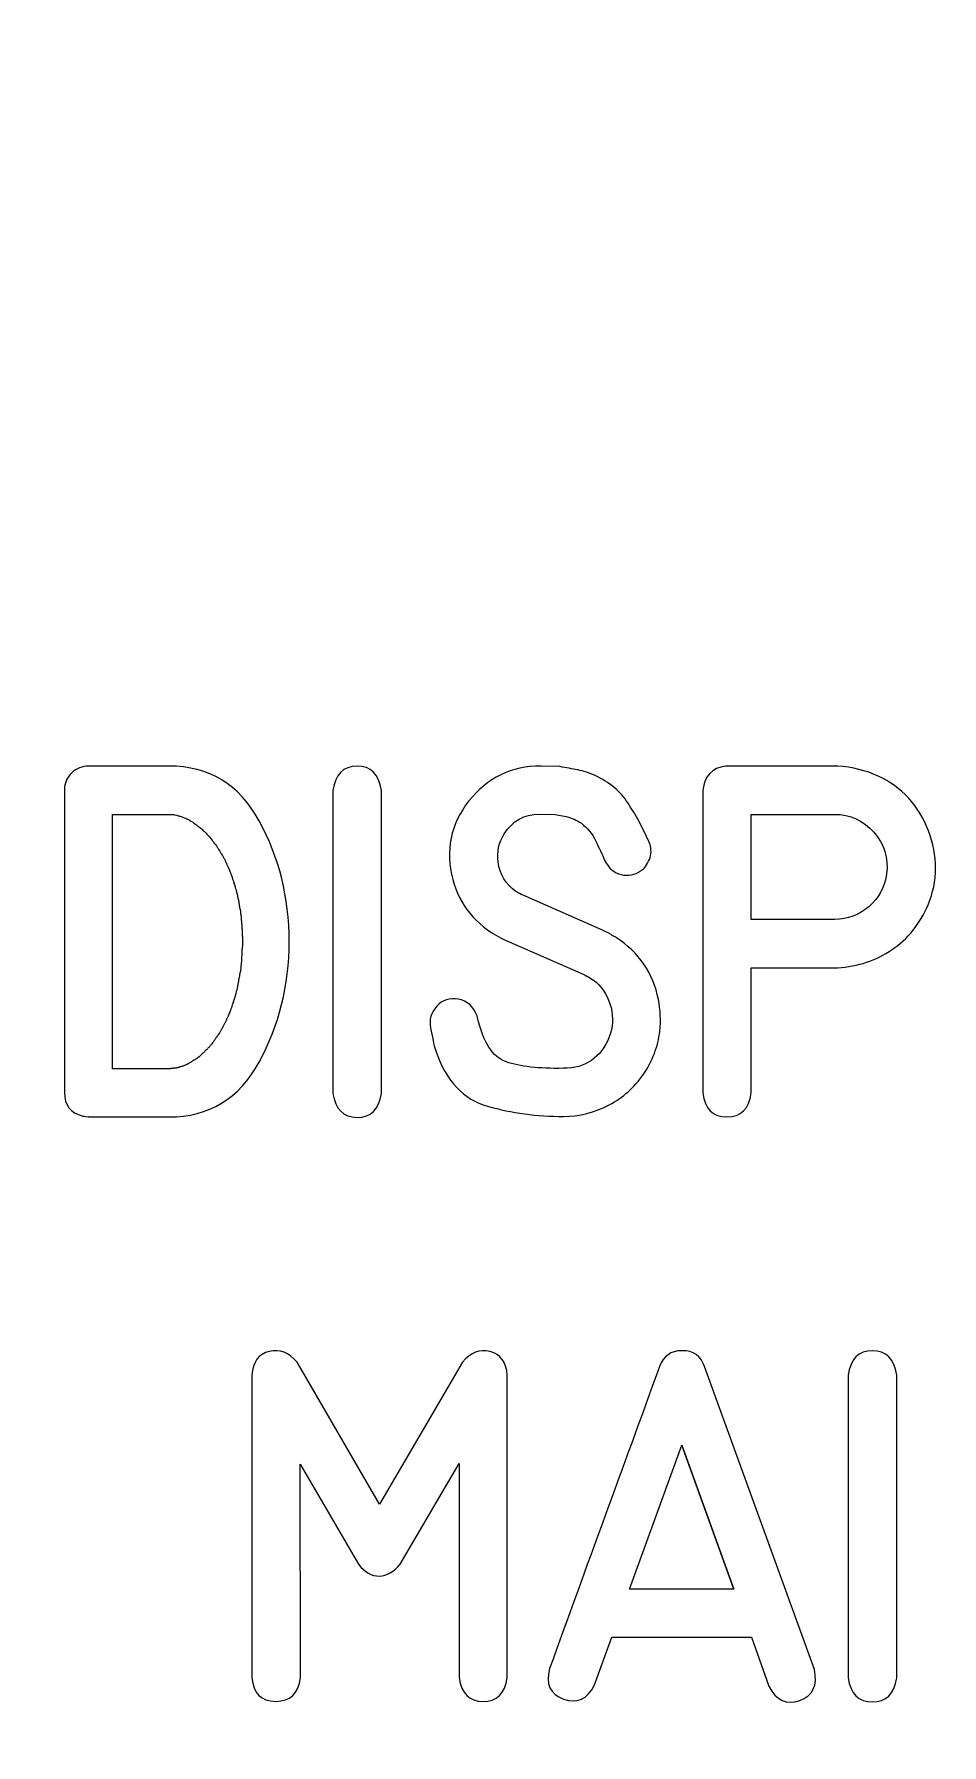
# Model space of a CAD drawing. Header units: millimetres. Extents: x -166 to 342, y -77 to 132.
# Drawn here: x 100.73 to 109.86, y -13.05 to 4.15 of the extents above; entities that cross this region are included whole.
import ezdxf

# ---------------------------------------------------------------- set-up
doc = ezdxf.new("R2010")
doc.units = ezdxf.units.MM
doc.header["$MEASUREMENT"] = 0
doc.layers.add('Engrave', color=7, linetype='Continuous')
doc.layers.add('Front', color=7, linetype='Continuous')

msp = doc.modelspace()

# ---------------------------------------------------------------- linework, layer by layer
at = {"layer": 'Engrave', "color": 240, "lineweight": 9}
for points, knots in [([(101.2764, -3.2058), (101.2764, -3.2058), (102.0877, -3.2058), (102.0877, -3.2058), (102.0877, -3.2058), (102.4911, -3.2058), (102.7927, -3.3892), (102.9938, -3.7567), (102.9938, -3.7567), (103.1948, -4.1242), (103.2954, -4.5287), (103.2954, -4.9697), (103.2954, -4.9697), (103.2954, -5.4106), (103.1943, -5.8145), (102.9932, -6.182), (102.9932, -6.182), (102.7915, -6.5495), (102.4899, -6.7335), (102.0877, -6.7335), (102.0877, -6.7335), (102.0877, -6.7335), (101.2764, -6.7335), (101.2764, -6.7335), (101.2764, -6.7335), (101.2764, -6.7335), (101.2799, -6.7335), (101.2799, -6.7335), (101.2799, -6.7335), (101.2799, -6.7335), (101.2764, -6.7335), (101.2764, -6.7335), (101.2764, -6.7335), (101.2387, -6.7276), (101.2182, -6.7241), (101.2146, -6.7229), (101.2146, -6.7229), (101.0953, -6.6947), (101.0359, -6.6165), (101.0371, -6.4889), (101.0371, -6.4889), (101.0371, -6.4889), (101.0353, -6.4889), (101.0353, -6.4889), (101.0353, -6.4889), (101.0353, -6.4889), (101.0371, -3.4469), (101.0371, -3.4469), (101.0371, -3.4469), (101.0359, -3.4433), (101.0353, -3.4386), (101.0353, -3.4333), (101.0353, -3.4333), (101.0388, -3.3698), (101.0635, -3.3163), (101.11, -3.2722), (101.11, -3.2722), (101.157, -3.2281), (101.2129, -3.2058), (101.2781, -3.2058), (101.2781, -3.2058), (101.2781, -3.2058), (101.2764, -3.2058), (101.2764, -3.2058)], [0, 0, 0, 0, 0.0588235, 0.0588235, 0.0588235, 0.0588235, 0.1176471, 0.1176471, 0.1176471, 0.1176471, 0.1764706, 0.1764706, 0.1764706, 0.1764706, 0.2352941, 0.2352941, 0.2352941, 0.2352941, 0.2941176, 0.2941176, 0.2941176, 0.2941176, 0.3529412, 0.3529412, 0.3529412, 0.3529412, 0.4117647, 0.4117647, 0.4117647, 0.4117647, 0.4705882, 0.4705882, 0.4705882, 0.4705882, 0.5294118, 0.5294118, 0.5294118, 0.5294118, 0.5882353, 0.5882353, 0.5882353, 0.5882353, 0.6470588, 0.6470588, 0.6470588, 0.6470588, 0.7058824, 0.7058824, 0.7058824, 0.7058824, 0.7647059, 0.7647059, 0.7647059, 0.7647059, 0.8235294, 0.8235294, 0.8235294, 0.8235294, 0.8823529, 0.8823529, 0.8823529, 0.8823529, 1, 1, 1, 1]), ([(104.2238, -6.496), (104.1985, -6.6577), (104.1168, -6.7382), (103.9786, -6.7376), (103.9786, -6.7376), (103.8398, -6.737), (103.7587, -6.6565), (103.7346, -6.496), (103.7346, -6.496), (103.7346, -6.496), (103.7346, -3.4504), (103.7346, -3.4504), (103.7346, -3.4504), (103.7587, -3.2887), (103.8398, -3.207), (103.9786, -3.2064), (103.9786, -3.2064), (104.1168, -3.2058), (104.1985, -3.2875), (104.2238, -3.4504), (104.2238, -3.4504), (104.2238, -3.4504), (104.2238, -6.496), (104.2238, -6.496)], [0, 0, 0, 0, 0.1428571, 0.1428571, 0.1428571, 0.1428571, 0.2857143, 0.2857143, 0.2857143, 0.2857143, 0.4285714, 0.4285714, 0.4285714, 0.4285714, 0.5714286, 0.5714286, 0.5714286, 0.5714286, 0.7142857, 0.7142857, 0.7142857, 0.7142857, 1, 1, 1, 1]), ([(106.4456, -4.8562), (106.4456, -4.8562), (106.4732, -4.8679), (106.4732, -4.8679), (106.4732, -4.8679), (106.4732, -4.8679), (106.5044, -4.8832), (106.5044, -4.8832), (106.5044, -4.8832), (106.5044, -4.8832), (106.532, -4.8991), (106.532, -4.8991), (106.532, -4.8991), (106.5397, -4.905), (106.5491, -4.9103), (106.5585, -4.9156), (106.5585, -4.9156), (106.5685, -4.9203), (106.5779, -4.9261), (106.5873, -4.9314), (106.5873, -4.9314), (106.8142, -5.0808), (106.9553, -5.2877), (107.0088, -5.5517), (107.0088, -5.5517), (107.0294, -5.6552), (107.0341, -5.7616), (107.023, -5.8704), (107.023, -5.8704), (107.0041, -6.0268), (106.9495, -6.1708), (106.8583, -6.3037), (106.8583, -6.3037), (106.7672, -6.4366), (106.6525, -6.5389), (106.515, -6.6112), (106.515, -6.6112), (106.3668, -6.6894), (106.2133, -6.7282), (106.0546, -6.7282), (106.0546, -6.7282), (105.7883, -6.7282), (105.5343, -6.6941), (105.2914, -6.6259), (105.2914, -6.6259), (105.0492, -6.5577), (104.8764, -6.3749), (104.7735, -6.0773), (104.7735, -6.0773), (104.7593, -6.0391), (104.7494, -6.0003), (104.7423, -5.9603), (104.7423, -5.9603), (104.7352, -5.9198), (104.727, -5.8798), (104.7182, -5.8392), (104.7182, -5.8392), (104.7011, -5.7569), (104.7211, -5.684), (104.7793, -5.6205), (104.7793, -5.6205), (104.837, -5.5576), (104.9093, -5.5335), (104.9951, -5.5482), (104.9951, -5.5482), (105.0862, -5.567), (105.1492, -5.6229), (105.185, -5.7169), (105.185, -5.7169), (105.185, -5.7169), (105.1903, -5.7328), (105.1903, -5.7328), (105.1903, -5.7328), (105.245, -5.9821), (105.3414, -6.1309), (105.4784, -6.1791), (105.4784, -6.1791), (105.616, -6.2273), (105.8065, -6.249), (106.0511, -6.2443), (106.0511, -6.2443), (106.2763, -6.2443), (106.4309, -6.1385), (106.515, -5.9274), (106.515, -5.9274), (106.5514, -5.8333), (106.5573, -5.7352), (106.532, -5.6334), (106.532, -5.6334), (106.5067, -5.5323), (106.4568, -5.4471), (106.3821, -5.3795), (106.3821, -5.3795), (106.3486, -5.3506), (106.3051, -5.3242), (106.251, -5.2989), (106.251, -5.2989), (106.251, -5.2989), (105.4537, -4.9491), (105.4537, -4.9491), (105.4537, -4.9491), (105.4537, -4.9491), (105.4278, -4.935), (105.4278, -4.935), (105.4278, -4.935), (105.1668, -4.7974), (105.0051, -4.6016), (104.9422, -4.3476), (104.9422, -4.3476), (104.8652, -4.0536), (104.9187, -3.7902), (105.1033, -3.5562), (105.1033, -3.5562), (105.2873, -3.3228), (105.5296, -3.2058), (105.8288, -3.2058), (105.8288, -3.2058), (105.8288, -3.2058), (106.0187, -3.2111), (106.0187, -3.2111), (106.0187, -3.2111), (106.0805, -3.2223), (106.1404, -3.2334), (106.1975, -3.2446), (106.1975, -3.2446), (106.2551, -3.2552), (106.3133, -3.274), (106.3715, -3.3005), (106.3715, -3.3005), (106.5161, -3.3681), (106.6273, -3.4616), (106.7043, -3.5797), (106.7043, -3.5797), (106.7813, -3.6979), (106.8507, -3.8261), (106.9124, -3.9637), (106.9124, -3.9637), (106.9183, -3.9766), (106.9236, -3.9913), (106.9283, -4.0084), (106.9283, -4.0084), (106.9406, -4.0648), (106.9348, -4.1159), (106.9107, -4.1618), (106.9107, -4.1618), (106.8971, -4.1906), (106.8824, -4.2124), (106.8677, -4.2271), (106.8677, -4.2271), (106.853, -4.2424), (106.8407, -4.2524), (106.8319, -4.2582), (106.8319, -4.2582), (106.7719, -4.3006), (106.7066, -4.3135), (106.6355, -4.2959), (106.6355, -4.2959), (106.5638, -4.28), (106.5097, -4.2341), (106.4715, -4.1583), (106.4715, -4.1583), (106.4415, -4.0918), (106.4097, -4.0236), (106.3762, -3.9543), (106.3762, -3.9543), (106.3421, -3.8849), (106.2945, -3.8273), (106.2339, -3.7808), (106.2339, -3.7808), (106.2086, -3.7626), (106.184, -3.7491), (106.1604, -3.7408), (106.1604, -3.7408), (106.1369, -3.732), (106.111, -3.7226), (106.0822, -3.712), (106.0822, -3.712), (106.0822, -3.712), (105.9705, -3.6932), (105.9705, -3.6932), (105.9705, -3.6932), (105.9705, -3.6932), (105.8118, -3.6879), (105.8118, -3.6879), (105.8118, -3.6879), (105.6577, -3.6903), (105.5401, -3.7567), (105.459, -3.8878), (105.459, -3.8878), (105.4037, -3.9719), (105.3832, -4.0654), (105.3967, -4.1689), (105.3967, -4.1689), (105.4126, -4.2959), (105.4725, -4.3946), (105.576, -4.4652), (105.576, -4.4652), (105.5807, -4.4681), (105.5854, -4.4722), (105.5913, -4.4764), (105.5913, -4.4764), (105.5972, -4.4799), (105.6036, -4.484), (105.6101, -4.4875), (105.6101, -4.4875), (105.6101, -4.4875), (105.6295, -4.4958), (105.6295, -4.4958), (105.6295, -4.4958), (105.6295, -4.4958), (105.6501, -4.5046), (105.6501, -4.5046), (105.6501, -4.5046), (105.6501, -4.5046), (106.4456, -4.8562), (106.4456, -4.8562)], [0, 0, 0, 0, 0.0181818, 0.0181818, 0.0181818, 0.0181818, 0.0363636, 0.0363636, 0.0363636, 0.0363636, 0.0545455, 0.0545455, 0.0545455, 0.0545455, 0.0727273, 0.0727273, 0.0727273, 0.0727273, 0.0909091, 0.0909091, 0.0909091, 0.0909091, 0.1090909, 0.1090909, 0.1090909, 0.1090909, 0.1272727, 0.1272727, 0.1272727, 0.1272727, 0.1454545, 0.1454545, 0.1454545, 0.1454545, 0.1636364, 0.1636364, 0.1636364, 0.1636364, 0.1818182, 0.1818182, 0.1818182, 0.1818182, 0.2, 0.2, 0.2, 0.2, 0.2181818, 0.2181818, 0.2181818, 0.2181818, 0.2363636, 0.2363636, 0.2363636, 0.2363636, 0.2545455, 0.2545455, 0.2545455, 0.2545455, 0.2727273, 0.2727273, 0.2727273, 0.2727273, 0.2909091, 0.2909091, 0.2909091, 0.2909091, 0.3090909, 0.3090909, 0.3090909, 0.3090909, 0.3272727, 0.3272727, 0.3272727, 0.3272727, 0.3454545, 0.3454545, 0.3454545, 0.3454545, 0.3636364, 0.3636364, 0.3636364, 0.3636364, 0.3818182, 0.3818182, 0.3818182, 0.3818182, 0.4, 0.4, 0.4, 0.4, 0.4181818, 0.4181818, 0.4181818, 0.4181818, 0.4363636, 0.4363636, 0.4363636, 0.4363636, 0.4545455, 0.4545455, 0.4545455, 0.4545455, 0.4727273, 0.4727273, 0.4727273, 0.4727273, 0.4909091, 0.4909091, 0.4909091, 0.4909091, 0.5090909, 0.5090909, 0.5090909, 0.5090909, 0.5272727, 0.5272727, 0.5272727, 0.5272727, 0.5454545, 0.5454545, 0.5454545, 0.5454545, 0.5636364, 0.5636364, 0.5636364, 0.5636364, 0.5818182, 0.5818182, 0.5818182, 0.5818182, 0.6, 0.6, 0.6, 0.6, 0.6181818, 0.6181818, 0.6181818, 0.6181818, 0.6363636, 0.6363636, 0.6363636, 0.6363636, 0.6545455, 0.6545455, 0.6545455, 0.6545455, 0.6727273, 0.6727273, 0.6727273, 0.6727273, 0.6909091, 0.6909091, 0.6909091, 0.6909091, 0.7090909, 0.7090909, 0.7090909, 0.7090909, 0.7272727, 0.7272727, 0.7272727, 0.7272727, 0.7454545, 0.7454545, 0.7454545, 0.7454545, 0.7636364, 0.7636364, 0.7636364, 0.7636364, 0.7818182, 0.7818182, 0.7818182, 0.7818182, 0.8, 0.8, 0.8, 0.8, 0.8181818, 0.8181818, 0.8181818, 0.8181818, 0.8363636, 0.8363636, 0.8363636, 0.8363636, 0.8545455, 0.8545455, 0.8545455, 0.8545455, 0.8727273, 0.8727273, 0.8727273, 0.8727273, 0.8909091, 0.8909091, 0.8909091, 0.8909091, 0.9090909, 0.9090909, 0.9090909, 0.9090909, 0.9272727, 0.9272727, 0.9272727, 0.9272727, 0.9454545, 0.9454545, 0.9454545, 0.9454545, 0.9636364, 0.9636364, 0.9636364, 0.9636364, 1, 1, 1, 1]), ([(108.7798, -3.2058), (108.7798, -3.2058), (108.8127, -3.2058), (108.8127, -3.2058), (108.8127, -3.2058), (108.9597, -3.2164), (109.0949, -3.2493), (109.2189, -3.3058), (109.2189, -3.3058), (109.4565, -3.4169), (109.6246, -3.6003), (109.7234, -3.8555), (109.7234, -3.8555), (109.8222, -4.1101), (109.821, -4.3588), (109.7205, -4.601), (109.7205, -4.601), (109.6387, -4.7927), (109.5182, -4.9432), (109.3583, -5.0514), (109.3583, -5.0514), (109.199, -5.1601), (109.0167, -5.2207), (108.8127, -5.2331), (108.8127, -5.2331), (108.8127, -5.2331), (108.7798, -5.2348), (108.7798, -5.2348), (108.7798, -5.2348), (108.7798, -5.2348), (107.9425, -5.2348), (107.9425, -5.2348), (107.9425, -5.2348), (107.9425, -5.2348), (107.9425, -6.4907), (107.9425, -6.4907), (107.9425, -6.4907), (107.9219, -6.6524), (107.8402, -6.7335), (107.6979, -6.7335), (107.6979, -6.7335), (107.5556, -6.7335), (107.4745, -6.6524), (107.4551, -6.4907), (107.4551, -6.4907), (107.4551, -6.4907), (107.4551, -3.4469), (107.4551, -3.4469), (107.4551, -3.4469), (107.4722, -3.3046), (107.548, -3.224), (107.6826, -3.2058), (107.6826, -3.2058), (107.6826, -3.2058), (107.6979, -3.2058), (107.6979, -3.2058), (107.6979, -3.2058), (107.6979, -3.2058), (108.7798, -3.2058), (108.7798, -3.2058)], [0, 0, 0, 0, 0.0625, 0.0625, 0.0625, 0.0625, 0.125, 0.125, 0.125, 0.125, 0.1875, 0.1875, 0.1875, 0.1875, 0.25, 0.25, 0.25, 0.25, 0.3125, 0.3125, 0.3125, 0.3125, 0.375, 0.375, 0.375, 0.375, 0.4375, 0.4375, 0.4375, 0.4375, 0.5, 0.5, 0.5, 0.5, 0.5625, 0.5625, 0.5625, 0.5625, 0.625, 0.625, 0.625, 0.625, 0.6875, 0.6875, 0.6875, 0.6875, 0.75, 0.75, 0.75, 0.75, 0.8125, 0.8125, 0.8125, 0.8125, 0.875, 0.875, 0.875, 0.875, 1, 1, 1, 1]), ([(102.0877, -6.2479), (102.0901, -6.2479), (102.0924, -6.2479), (102.0948, -6.2479), (102.0948, -6.2479), (102.0971, -6.2479), (102.1001, -6.2479), (102.103, -6.2479), (102.103, -6.2479), (102.1054, -6.2479), (102.1077, -6.2473), (102.1095, -6.2467), (102.1095, -6.2467), (102.1112, -6.2461), (102.1136, -6.2461), (102.1171, -6.2461), (102.1171, -6.2461), (102.1195, -6.2461), (102.1218, -6.2455), (102.1248, -6.2449), (102.1248, -6.2449), (102.1277, -6.2443), (102.1307, -6.2443), (102.1342, -6.2443), (102.1342, -6.2443), (102.1365, -6.2443), (102.1389, -6.2437), (102.1412, -6.2437), (102.1412, -6.2437), (102.1436, -6.2431), (102.1465, -6.2426), (102.1501, -6.2426), (102.1501, -6.2426), (102.1518, -6.2426), (102.1542, -6.2426), (102.1565, -6.242), (102.1565, -6.242), (102.1589, -6.2414), (102.1618, -6.2408), (102.1653, -6.2408), (102.1653, -6.2408), (102.17, -6.2384), (102.1747, -6.2373), (102.1789, -6.2373), (102.1789, -6.2373), (102.1812, -6.2373), (102.1836, -6.2367), (102.1859, -6.2349), (102.1859, -6.2349), (102.1883, -6.2332), (102.1912, -6.2314), (102.1947, -6.2308), (102.1947, -6.2308), (102.1971, -6.2308), (102.1994, -6.2302), (102.2024, -6.2296), (102.2024, -6.2296), (102.2053, -6.229), (102.2083, -6.2285), (102.2118, -6.2273), (102.2118, -6.2273), (102.2141, -6.2273), (102.2165, -6.2267), (102.2188, -6.2255), (102.2188, -6.2255), (102.2212, -6.2243), (102.2235, -6.2232), (102.2271, -6.222), (102.2271, -6.222), (102.2341, -6.2196), (102.2394, -6.2173), (102.2429, -6.2149), (102.2429, -6.2149), (102.2635, -6.2079), (102.2694, -6.2061), (102.26, -6.2079), (102.26, -6.2079), (102.2624, -6.2079), (102.2647, -6.2073), (102.2671, -6.2055), (102.2671, -6.2055), (102.2694, -6.2038), (102.2723, -6.2026), (102.2753, -6.2014), (102.2753, -6.2014), (102.2859, -6.1943), (102.2906, -6.1914), (102.2894, -6.1926), (102.2894, -6.1926), (102.3006, -6.1867), (102.3064, -6.1838), (102.3064, -6.1838), (102.3064, -6.1838), (102.3088, -6.1826), (102.3112, -6.1814), (102.3135, -6.1797), (102.3135, -6.1797), (102.3159, -6.1779), (102.3188, -6.1761), (102.3223, -6.1738), (102.3223, -6.1738), (102.3323, -6.1667), (102.3376, -6.1632), (102.3376, -6.1632), (102.3376, -6.1632), (102.34, -6.162), (102.3423, -6.1608), (102.3453, -6.1591), (102.3453, -6.1591), (102.3482, -6.1573), (102.3511, -6.1555), (102.3547, -6.1532), (102.3547, -6.1532), (102.357, -6.152), (102.3594, -6.1503), (102.3617, -6.1479), (102.3617, -6.1479), (102.3641, -6.1456), (102.367, -6.1432), (102.3705, -6.1408), (102.3705, -6.1408), (102.3723, -6.1397), (102.3747, -6.1385), (102.377, -6.1367), (102.377, -6.1367), (102.3794, -6.135), (102.3823, -6.1326), (102.3858, -6.1309), (102.3858, -6.1309), (102.3882, -6.1285), (102.3941, -6.1238), (102.4029, -6.1167), (102.4029, -6.1167), (102.4123, -6.1073), (102.417, -6.1032), (102.417, -6.1032), (102.417, -6.1032), (102.4193, -6.1009), (102.4211, -6.0985), (102.4234, -6.0962), (102.4234, -6.0962), (102.4258, -6.0938), (102.4287, -6.0909), (102.4323, -6.0873), (102.4323, -6.0873), (102.4346, -6.085), (102.437, -6.0832), (102.4393, -6.0809), (102.4393, -6.0809), (102.4417, -6.0785), (102.444, -6.0756), (102.4476, -6.0721), (102.4476, -6.0721), (102.4511, -6.0697), (102.4564, -6.065), (102.4634, -6.0585), (102.4634, -6.0585), (102.4658, -6.0562), (102.4681, -6.0538), (102.4699, -6.0515), (102.4699, -6.0515), (102.4722, -6.0491), (102.4752, -6.0462), (102.4787, -6.0427), (102.4787, -6.0427), (102.4811, -6.0403), (102.4834, -6.038), (102.4858, -6.035), (102.4858, -6.035), (102.4881, -6.0321), (102.4911, -6.0291), (102.494, -6.0256), (102.494, -6.0256), (102.5081, -6.0074), (102.5128, -6.0015), (102.5081, -6.0086), (102.5081, -6.0086), (102.5163, -6.0003), (102.521, -5.9939), (102.5234, -5.9892), (102.5234, -5.9892), (102.534, -5.9756), (102.5387, -5.9692), (102.5375, -5.9703), (102.5375, -5.9703), (102.5399, -5.9668), (102.5422, -5.9639), (102.544, -5.9609), (102.544, -5.9609), (102.5463, -5.958), (102.5493, -5.9551), (102.5528, -5.9515), (102.5528, -5.9515), (102.5552, -5.948), (102.5569, -5.9445), (102.5587, -5.9409), (102.5587, -5.9409), (102.5604, -5.9374), (102.5634, -5.9345), (102.5663, -5.9309), (102.5663, -5.9309), (102.5675, -5.9274), (102.5698, -5.9239), (102.5728, -5.9198), (102.5728, -5.9198), (102.5757, -5.9157), (102.5781, -5.9121), (102.5804, -5.9086), (102.5804, -5.9086), (102.5875, -5.8992), (102.5916, -5.8921), (102.594, -5.8874), (102.594, -5.8874), (102.5963, -5.8845), (102.5987, -5.8804), (102.6004, -5.8763), (102.6004, -5.8763), (102.6022, -5.8727), (102.6045, -5.8686), (102.6081, -5.8651), (102.6081, -5.8651), (102.6104, -5.8622), (102.6122, -5.858), (102.6139, -5.8539), (102.6139, -5.8539), (102.6157, -5.8504), (102.6181, -5.8463), (102.6216, -5.8428), (102.6216, -5.8428), (102.6239, -5.8375), (102.6275, -5.8298), (102.6322, -5.8204), (102.6322, -5.8204), (102.6345, -5.8169), (102.6363, -5.8134), (102.6381, -5.8087), (102.6381, -5.8087), (102.6398, -5.804), (102.6422, -5.7992), (102.6457, -5.7945), (102.6457, -5.7945), (102.648, -5.791), (102.6504, -5.7875), (102.6522, -5.7834), (102.6522, -5.7834), (102.6533, -5.7793), (102.6563, -5.7751), (102.6598, -5.7704), (102.6598, -5.7704), (102.661, -5.7669), (102.6622, -5.7634), (102.6639, -5.7587), (102.6639, -5.7587), (102.6657, -5.754), (102.6674, -5.7493), (102.6698, -5.7446), (102.6698, -5.7446), (102.6733, -5.7393), (102.6774, -5.7305), (102.6821, -5.7187), (102.6821, -5.7187), (102.6933, -5.6905), (102.6974, -5.6811), (102.6939, -5.6917), (102.6939, -5.6917), (102.6951, -5.6881), (102.6968, -5.6834), (102.6986, -5.6787), (102.6986, -5.6787), (102.7004, -5.6734), (102.7021, -5.6681), (102.7045, -5.664), (102.7045, -5.664), (102.7057, -5.6593), (102.7068, -5.6546), (102.7086, -5.6499), (102.7086, -5.6499), (102.7104, -5.6452), (102.7127, -5.6405), (102.7145, -5.6346), (102.7145, -5.6346), (102.718, -5.624), (102.721, -5.6152), (102.7233, -5.607), (102.7233, -5.607), (102.7245, -5.6023), (102.7257, -5.5976), (102.7274, -5.5929), (102.7274, -5.5929), (102.7292, -5.5888), (102.7315, -5.5835), (102.7339, -5.5776), (102.7339, -5.5776), (102.7292, -5.5893), (102.7321, -5.5794), (102.7421, -5.5482), (102.7421, -5.5482), (102.7445, -5.5429), (102.748, -5.5329), (102.7527, -5.5194), (102.7527, -5.5194), (102.7527, -5.5147), (102.7533, -5.5094), (102.7551, -5.5047), (102.7551, -5.5047), (102.7568, -5.4994), (102.7586, -5.4941), (102.7598, -5.4882), (102.7598, -5.4882), (102.7609, -5.4835), (102.7621, -5.4788), (102.7633, -5.4735), (102.7633, -5.4735), (102.7639, -5.4682), (102.7656, -5.4629), (102.768, -5.4571), (102.768, -5.4571), (102.768, -5.4535), (102.7692, -5.4494), (102.7709, -5.4441), (102.7709, -5.4441), (102.7727, -5.4388), (102.7739, -5.4335), (102.775, -5.4277), (102.775, -5.4277), (102.7762, -5.42), (102.778, -5.4088), (102.7803, -5.3953), (102.7803, -5.3953), (102.7803, -5.3906), (102.7809, -5.3859), (102.7827, -5.3806), (102.7827, -5.3806), (102.7845, -5.3753), (102.7862, -5.37), (102.7868, -5.3642), (102.7868, -5.3642), (102.7868, -5.3595), (102.7874, -5.3548), (102.7886, -5.3495), (102.7886, -5.3495), (102.7897, -5.3442), (102.7909, -5.3389), (102.7921, -5.333), (102.7921, -5.333), (102.7933, -5.3248), (102.795, -5.3142), (102.7974, -5.3001), (102.7974, -5.3001), (102.7974, -5.296), (102.7986, -5.2907), (102.8003, -5.2848), (102.8003, -5.2848), (102.8015, -5.2789), (102.8033, -5.2736), (102.8044, -5.2677), (102.8044, -5.2677), (102.8044, -5.2595), (102.8056, -5.2489), (102.808, -5.2348), (102.808, -5.2348), (102.808, -5.2301), (102.808, -5.2254), (102.8086, -5.2201), (102.8086, -5.2201), (102.8091, -5.2148), (102.8103, -5.2089), (102.8115, -5.2025), (102.8115, -5.2025), (102.8133, -5.1884), (102.8144, -5.1778), (102.8144, -5.1696), (102.8144, -5.1696), (102.8156, -5.1613), (102.8162, -5.1507), (102.8162, -5.1366), (102.8162, -5.1366), (102.8174, -5.1284), (102.818, -5.1172), (102.818, -5.1025), (102.818, -5.1025), (102.8191, -5.0943), (102.8197, -5.0831), (102.8197, -5.0696), (102.8197, -5.0696), (102.8197, -5.0637), (102.8203, -5.0584), (102.8209, -5.0531), (102.8209, -5.0531), (102.8215, -5.0478), (102.8221, -5.042), (102.8233, -5.0349), (102.8233, -5.0349), (102.8233, -5.0302), (102.8238, -5.0255), (102.8244, -5.0202), (102.8244, -5.0202), (102.8244, -5.0155), (102.825, -5.009), (102.825, -5.0026), (102.825, -5.0026), (102.825, -4.9979), (102.825, -4.9926), (102.825, -4.9867), (102.825, -4.9867), (102.825, -4.9814), (102.825, -4.9755), (102.825, -4.9697), (102.825, -4.9697), (102.825, -4.9638), (102.825, -4.9585), (102.825, -4.9532), (102.825, -4.9532), (102.825, -4.9479), (102.825, -4.9426), (102.825, -4.9367), (102.825, -4.9367), (102.825, -4.9314), (102.8244, -4.9256), (102.8244, -4.9209), (102.8244, -4.9209), (102.8238, -4.9156), (102.8233, -4.9091), (102.8233, -4.9026), (102.8233, -4.9026), (102.8233, -4.8979), (102.8233, -4.8926), (102.8233, -4.8867), (102.8233, -4.8867), (102.8233, -4.8815), (102.8233, -4.8756), (102.8233, -4.8697), (102.8233, -4.8697), (102.8233, -4.8626), (102.8221, -4.8515), (102.8197, -4.835), (102.8197, -4.835), (102.8197, -4.8215), (102.8191, -4.8109), (102.818, -4.8044), (102.818, -4.8044), (102.818, -4.7962), (102.8168, -4.7844), (102.8144, -4.768), (102.8144, -4.768), (102.8144, -4.7545), (102.8138, -4.7439), (102.8127, -4.7368), (102.8127, -4.7368), (102.8127, -4.7292), (102.8121, -4.718), (102.8097, -4.7045), (102.8097, -4.7045), (102.8086, -4.6998), (102.8074, -4.6945), (102.8068, -4.6886), (102.8068, -4.6886), (102.8062, -4.6833), (102.8062, -4.6774), (102.8062, -4.6716), (102.8062, -4.6716), (102.8039, -4.658), (102.8015, -4.6469), (102.7991, -4.6386), (102.7991, -4.6386), (102.798, -4.6345), (102.7968, -4.6292), (102.7956, -4.6245), (102.7956, -4.6245), (102.7944, -4.6192), (102.7939, -4.6139), (102.7939, -4.6081), (102.7939, -4.6081), (102.7927, -4.5998), (102.7909, -4.5892), (102.7886, -4.5751), (102.7886, -4.5751), (102.7874, -4.5669), (102.7862, -4.5563), (102.7839, -4.5422), (102.7839, -4.5422), (102.7792, -4.5287), (102.7762, -4.5181), (102.775, -4.5116), (102.775, -4.5116), (102.7727, -4.4975), (102.7709, -4.4881), (102.7698, -4.4822), (102.7698, -4.4822), (102.7674, -4.4775), (102.7656, -4.4728), (102.7645, -4.4675), (102.7645, -4.4675), (102.7633, -4.4622), (102.7627, -4.457), (102.7615, -4.4511), (102.7615, -4.4511), (102.7603, -4.4464), (102.7586, -4.4417), (102.7562, -4.4364), (102.7562, -4.4364), (102.7539, -4.4311), (102.7527, -4.4258), (102.7527, -4.4199), (102.7527, -4.4199), (102.7421, -4.3893), (102.7392, -4.3793), (102.7439, -4.3911), (102.7439, -4.3911), (102.7415, -4.3829), (102.7392, -4.3729), (102.7357, -4.3617), (102.7357, -4.3617), (102.7333, -4.3582), (102.7309, -4.3541), (102.7292, -4.3488), (102.7292, -4.3488), (102.7274, -4.3435), (102.7262, -4.3388), (102.7251, -4.3341), (102.7251, -4.3341), (102.7239, -4.3305), (102.7204, -4.3206), (102.7145, -4.3047), (102.7145, -4.3047), (102.7104, -4.2935), (102.7068, -4.2841), (102.7045, -4.277), (102.7045, -4.277), (102.7021, -4.2735), (102.7004, -4.2694), (102.6986, -4.2641), (102.6986, -4.2641), (102.6968, -4.2588), (102.6951, -4.2541), (102.6939, -4.2494), (102.6939, -4.2494), (102.6916, -4.2465), (102.6892, -4.2424), (102.6874, -4.2377), (102.6874, -4.2377), (102.6851, -4.2329), (102.6833, -4.2282), (102.6821, -4.2235), (102.6821, -4.2235), (102.6774, -4.2124), (102.6733, -4.2036), (102.6698, -4.1977), (102.6698, -4.1977), (102.6651, -4.1865), (102.6622, -4.1783), (102.6598, -4.1736), (102.6598, -4.1736), (102.6551, -4.1624), (102.651, -4.1536), (102.6475, -4.1483), (102.6475, -4.1483), (102.6451, -4.1448), (102.6428, -4.1406), (102.641, -4.1365), (102.641, -4.1365), (102.6386, -4.133), (102.6369, -4.1289), (102.6357, -4.1254), (102.6357, -4.1254), (102.6286, -4.1142), (102.6239, -4.106), (102.6216, -4.1012), (102.6216, -4.1012), (102.6116, -4.0854), (102.6069, -4.0777), (102.6081, -4.0789), (102.6081, -4.0789), (102.6045, -4.0754), (102.6022, -4.0719), (102.6004, -4.0677), (102.6004, -4.0677), (102.5987, -4.0636), (102.5963, -4.0601), (102.594, -4.0566), (102.594, -4.0566), (102.5916, -4.0519), (102.5875, -4.0454), (102.5804, -4.036), (102.5804, -4.036), (102.5781, -4.0325), (102.5757, -4.0289), (102.5734, -4.026), (102.5734, -4.026), (102.571, -4.0225), (102.5693, -4.0189), (102.5681, -4.0154), (102.5681, -4.0154), (102.5628, -4.0048), (102.5528, -3.9919), (102.5393, -3.976), (102.5393, -3.976), (102.5369, -3.9737), (102.5275, -3.9607), (102.5116, -3.9378), (102.5116, -3.9378), (102.4975, -3.9219), (102.4875, -3.9102), (102.4805, -3.9031), (102.4805, -3.9031), (102.4734, -3.8955), (102.4634, -3.8843), (102.4493, -3.8708), (102.4493, -3.8708), (102.4405, -3.8602), (102.4305, -3.8508), (102.4199, -3.8414), (102.4199, -3.8414), (102.4123, -3.8355), (102.4011, -3.8273), (102.3876, -3.8155), (102.3876, -3.8155), (102.3758, -3.8061), (102.3652, -3.7979), (102.3547, -3.7896), (102.3547, -3.7896), (102.3282, -3.7726), (102.3176, -3.7649), (102.3223, -3.7673), (102.3223, -3.7673), (102.2988, -3.7538), (102.2888, -3.7473), (102.2912, -3.7485), (102.2912, -3.7485), (102.2912, -3.7485), (102.2806, -3.7432), (102.26, -3.7326), (102.26, -3.7326), (102.2553, -3.7308), (102.2447, -3.7267), (102.2271, -3.7208), (102.2271, -3.7208), (102.2124, -3.715), (102.2012, -3.7108), (102.1947, -3.7085), (102.1947, -3.7085), (102.1889, -3.7079), (102.1836, -3.7061), (102.1789, -3.7044), (102.1789, -3.7044), (102.1747, -3.7026), (102.17, -3.7009), (102.1653, -3.6985), (102.1653, -3.6985), (102.1448, -3.695), (102.1342, -3.6932), (102.1342, -3.6932), (102.1342, -3.6932), (102.1271, -3.692), (102.1171, -3.6914), (102.103, -3.6914), (102.103, -3.6914), (102.1001, -3.6914), (102.0971, -3.6914), (102.0948, -3.6914), (102.0948, -3.6914), (102.0924, -3.6914), (102.0901, -3.6914), (102.0877, -3.6914), (102.0877, -3.6914), (102.0877, -3.6914), (101.5192, -3.6914), (101.5192, -3.6914), (101.5192, -3.6914), (101.5192, -3.6914), (101.5192, -6.2479), (101.5192, -6.2479), (101.5192, -6.2479), (101.5192, -6.2479), (101.5192, -6.2479), (101.5192, -6.2479), (101.5192, -6.2479), (101.5192, -6.2479), (102.0877, -6.2479), (102.0877, -6.2479)], [0, 0, 0, 0, 0.005848, 0.005848, 0.005848, 0.005848, 0.0116959, 0.0116959, 0.0116959, 0.0116959, 0.0175439, 0.0175439, 0.0175439, 0.0175439, 0.0233918, 0.0233918, 0.0233918, 0.0233918, 0.0292398, 0.0292398, 0.0292398, 0.0292398, 0.0350877, 0.0350877, 0.0350877, 0.0350877, 0.0409357, 0.0409357, 0.0409357, 0.0409357, 0.0467836, 0.0467836, 0.0467836, 0.0467836, 0.0526316, 0.0526316, 0.0526316, 0.0526316, 0.0584795, 0.0584795, 0.0584795, 0.0584795, 0.0643275, 0.0643275, 0.0643275, 0.0643275, 0.0701754, 0.0701754, 0.0701754, 0.0701754, 0.0760234, 0.0760234, 0.0760234, 0.0760234, 0.0818713, 0.0818713, 0.0818713, 0.0818713, 0.0877193, 0.0877193, 0.0877193, 0.0877193, 0.0935673, 0.0935673, 0.0935673, 0.0935673, 0.0994152, 0.0994152, 0.0994152, 0.0994152, 0.1052632, 0.1052632, 0.1052632, 0.1052632, 0.1111111, 0.1111111, 0.1111111, 0.1111111, 0.1169591, 0.1169591, 0.1169591, 0.1169591, 0.122807, 0.122807, 0.122807, 0.122807, 0.128655, 0.128655, 0.128655, 0.128655, 0.1345029, 0.1345029, 0.1345029, 0.1345029, 0.1403509, 0.1403509, 0.1403509, 0.1403509, 0.1461988, 0.1461988, 0.1461988, 0.1461988, 0.1520468, 0.1520468, 0.1520468, 0.1520468, 0.1578947, 0.1578947, 0.1578947, 0.1578947, 0.1637427, 0.1637427, 0.1637427, 0.1637427, 0.1695906, 0.1695906, 0.1695906, 0.1695906, 0.1754386, 0.1754386, 0.1754386, 0.1754386, 0.1812865, 0.1812865, 0.1812865, 0.1812865, 0.1871345, 0.1871345, 0.1871345, 0.1871345, 0.1929825, 0.1929825, 0.1929825, 0.1929825, 0.1988304, 0.1988304, 0.1988304, 0.1988304, 0.2046784, 0.2046784, 0.2046784, 0.2046784, 0.2105263, 0.2105263, 0.2105263, 0.2105263, 0.2163743, 0.2163743, 0.2163743, 0.2163743, 0.2222222, 0.2222222, 0.2222222, 0.2222222, 0.2280702, 0.2280702, 0.2280702, 0.2280702, 0.2339181, 0.2339181, 0.2339181, 0.2339181, 0.2397661, 0.2397661, 0.2397661, 0.2397661, 0.245614, 0.245614, 0.245614, 0.245614, 0.251462, 0.251462, 0.251462, 0.251462, 0.2573099, 0.2573099, 0.2573099, 0.2573099, 0.2631579, 0.2631579, 0.2631579, 0.2631579, 0.2690058, 0.2690058, 0.2690058, 0.2690058, 0.2748538, 0.2748538, 0.2748538, 0.2748538, 0.2807018, 0.2807018, 0.2807018, 0.2807018, 0.2865497, 0.2865497, 0.2865497, 0.2865497, 0.2923977, 0.2923977, 0.2923977, 0.2923977, 0.2982456, 0.2982456, 0.2982456, 0.2982456, 0.3040936, 0.3040936, 0.3040936, 0.3040936, 0.3099415, 0.3099415, 0.3099415, 0.3099415, 0.3157895, 0.3157895, 0.3157895, 0.3157895, 0.3216374, 0.3216374, 0.3216374, 0.3216374, 0.3274854, 0.3274854, 0.3274854, 0.3274854, 0.3333333, 0.3333333, 0.3333333, 0.3333333, 0.3391813, 0.3391813, 0.3391813, 0.3391813, 0.3450292, 0.3450292, 0.3450292, 0.3450292, 0.3508772, 0.3508772, 0.3508772, 0.3508772, 0.3567251, 0.3567251, 0.3567251, 0.3567251, 0.3625731, 0.3625731, 0.3625731, 0.3625731, 0.3684211, 0.3684211, 0.3684211, 0.3684211, 0.374269, 0.374269, 0.374269, 0.374269, 0.380117, 0.380117, 0.380117, 0.380117, 0.3859649, 0.3859649, 0.3859649, 0.3859649, 0.3918129, 0.3918129, 0.3918129, 0.3918129, 0.3976608, 0.3976608, 0.3976608, 0.3976608, 0.4035088, 0.4035088, 0.4035088, 0.4035088, 0.4093567, 0.4093567, 0.4093567, 0.4093567, 0.4152047, 0.4152047, 0.4152047, 0.4152047, 0.4210526, 0.4210526, 0.4210526, 0.4210526, 0.4269006, 0.4269006, 0.4269006, 0.4269006, 0.4327485, 0.4327485, 0.4327485, 0.4327485, 0.4385965, 0.4385965, 0.4385965, 0.4385965, 0.4444444, 0.4444444, 0.4444444, 0.4444444, 0.4502924, 0.4502924, 0.4502924, 0.4502924, 0.4561404, 0.4561404, 0.4561404, 0.4561404, 0.4619883, 0.4619883, 0.4619883, 0.4619883, 0.4678363, 0.4678363, 0.4678363, 0.4678363, 0.4736842, 0.4736842, 0.4736842, 0.4736842, 0.4795322, 0.4795322, 0.4795322, 0.4795322, 0.4853801, 0.4853801, 0.4853801, 0.4853801, 0.4912281, 0.4912281, 0.4912281, 0.4912281, 0.497076, 0.497076, 0.497076, 0.497076, 0.502924, 0.502924, 0.502924, 0.502924, 0.5087719, 0.5087719, 0.5087719, 0.5087719, 0.5146199, 0.5146199, 0.5146199, 0.5146199, 0.5204678, 0.5204678, 0.5204678, 0.5204678, 0.5263158, 0.5263158, 0.5263158, 0.5263158, 0.5321637, 0.5321637, 0.5321637, 0.5321637, 0.5380117, 0.5380117, 0.5380117, 0.5380117, 0.5438596, 0.5438596, 0.5438596, 0.5438596, 0.5497076, 0.5497076, 0.5497076, 0.5497076, 0.5555556, 0.5555556, 0.5555556, 0.5555556, 0.5614035, 0.5614035, 0.5614035, 0.5614035, 0.5672515, 0.5672515, 0.5672515, 0.5672515, 0.5730994, 0.5730994, 0.5730994, 0.5730994, 0.5789474, 0.5789474, 0.5789474, 0.5789474, 0.5847953, 0.5847953, 0.5847953, 0.5847953, 0.5906433, 0.5906433, 0.5906433, 0.5906433, 0.5964912, 0.5964912, 0.5964912, 0.5964912, 0.6023392, 0.6023392, 0.6023392, 0.6023392, 0.6081871, 0.6081871, 0.6081871, 0.6081871, 0.6140351, 0.6140351, 0.6140351, 0.6140351, 0.619883, 0.619883, 0.619883, 0.619883, 0.625731, 0.625731, 0.625731, 0.625731, 0.6315789, 0.6315789, 0.6315789, 0.6315789, 0.6374269, 0.6374269, 0.6374269, 0.6374269, 0.6432749, 0.6432749, 0.6432749, 0.6432749, 0.6491228, 0.6491228, 0.6491228, 0.6491228, 0.6549708, 0.6549708, 0.6549708, 0.6549708, 0.6608187, 0.6608187, 0.6608187, 0.6608187, 0.6666667, 0.6666667, 0.6666667, 0.6666667, 0.6725146, 0.6725146, 0.6725146, 0.6725146, 0.6783626, 0.6783626, 0.6783626, 0.6783626, 0.6842105, 0.6842105, 0.6842105, 0.6842105, 0.6900585, 0.6900585, 0.6900585, 0.6900585, 0.6959064, 0.6959064, 0.6959064, 0.6959064, 0.7017544, 0.7017544, 0.7017544, 0.7017544, 0.7076023, 0.7076023, 0.7076023, 0.7076023, 0.7134503, 0.7134503, 0.7134503, 0.7134503, 0.7192982, 0.7192982, 0.7192982, 0.7192982, 0.7251462, 0.7251462, 0.7251462, 0.7251462, 0.7309942, 0.7309942, 0.7309942, 0.7309942, 0.7368421, 0.7368421, 0.7368421, 0.7368421, 0.7426901, 0.7426901, 0.7426901, 0.7426901, 0.748538, 0.748538, 0.748538, 0.748538, 0.754386, 0.754386, 0.754386, 0.754386, 0.7602339, 0.7602339, 0.7602339, 0.7602339, 0.7660819, 0.7660819, 0.7660819, 0.7660819, 0.7719298, 0.7719298, 0.7719298, 0.7719298, 0.7777778, 0.7777778, 0.7777778, 0.7777778, 0.7836257, 0.7836257, 0.7836257, 0.7836257, 0.7894737, 0.7894737, 0.7894737, 0.7894737, 0.7953216, 0.7953216, 0.7953216, 0.7953216, 0.8011696, 0.8011696, 0.8011696, 0.8011696, 0.8070175, 0.8070175, 0.8070175, 0.8070175, 0.8128655, 0.8128655, 0.8128655, 0.8128655, 0.8187135, 0.8187135, 0.8187135, 0.8187135, 0.8245614, 0.8245614, 0.8245614, 0.8245614, 0.8304094, 0.8304094, 0.8304094, 0.8304094, 0.8362573, 0.8362573, 0.8362573, 0.8362573, 0.8421053, 0.8421053, 0.8421053, 0.8421053, 0.8479532, 0.8479532, 0.8479532, 0.8479532, 0.8538012, 0.8538012, 0.8538012, 0.8538012, 0.8596491, 0.8596491, 0.8596491, 0.8596491, 0.8654971, 0.8654971, 0.8654971, 0.8654971, 0.871345, 0.871345, 0.871345, 0.871345, 0.877193, 0.877193, 0.877193, 0.877193, 0.8830409, 0.8830409, 0.8830409, 0.8830409, 0.8888889, 0.8888889, 0.8888889, 0.8888889, 0.8947368, 0.8947368, 0.8947368, 0.8947368, 0.9005848, 0.9005848, 0.9005848, 0.9005848, 0.9064327, 0.9064327, 0.9064327, 0.9064327, 0.9122807, 0.9122807, 0.9122807, 0.9122807, 0.9181287, 0.9181287, 0.9181287, 0.9181287, 0.9239766, 0.9239766, 0.9239766, 0.9239766, 0.9298246, 0.9298246, 0.9298246, 0.9298246, 0.9356725, 0.9356725, 0.9356725, 0.9356725, 0.9415205, 0.9415205, 0.9415205, 0.9415205, 0.9473684, 0.9473684, 0.9473684, 0.9473684, 0.9532164, 0.9532164, 0.9532164, 0.9532164, 0.9590643, 0.9590643, 0.9590643, 0.9590643, 0.9649123, 0.9649123, 0.9649123, 0.9649123, 0.9707602, 0.9707602, 0.9707602, 0.9707602, 0.9766082, 0.9766082, 0.9766082, 0.9766082, 0.9824561, 0.9824561, 0.9824561, 0.9824561, 0.9883041, 0.9883041, 0.9883041, 0.9883041, 1, 1, 1, 1]), ([(108.7798, -3.6914), (108.7798, -3.6914), (107.9425, -3.6914), (107.9425, -3.6914), (107.9425, -3.6914), (107.9425, -3.6914), (107.9425, -4.7474), (107.9425, -4.7474), (107.9425, -4.7474), (107.9425, -4.7474), (108.7798, -4.7474), (108.7798, -4.7474), (108.7798, -4.7474), (108.9109, -4.7474), (109.0261, -4.7039), (109.1266, -4.6163), (109.1266, -4.6163), (109.2272, -4.5293), (109.286, -4.4199), (109.3036, -4.2894), (109.3036, -4.2894), (109.3242, -4.1306), (109.2813, -3.9913), (109.176, -3.8714), (109.176, -3.8714), (109.0702, -3.7514), (108.9379, -3.6914), (108.7798, -3.6914)], [0, 0, 0, 0, 0.125, 0.125, 0.125, 0.125, 0.25, 0.25, 0.25, 0.25, 0.375, 0.375, 0.375, 0.375, 0.5, 0.5, 0.5, 0.5, 0.625, 0.625, 0.625, 0.625, 0.75, 0.75, 0.75, 0.75, 1, 1, 1, 1]), ([(105.4891, -12.3698), (105.4638, -12.5304), (105.3826, -12.6109), (105.2457, -12.6103), (105.2457, -12.6103), (105.1081, -12.6097), (105.0275, -12.5292), (105.0034, -12.3698), (105.0034, -12.3698), (105.0034, -12.3698), (105.0034, -10.2185), (105.0034, -10.2185), (105.0034, -10.2185), (105.0034, -10.2185), (104.4125, -11.2292), (104.4125, -11.2292), (104.4125, -11.2292), (104.3496, -11.3051), (104.2791, -11.345), (104.2015, -11.3486), (104.2015, -11.3486), (104.1238, -11.3515), (104.0551, -11.3121), (103.9939, -11.2292), (103.9939, -11.2292), (103.9939, -11.2292), (103.4065, -10.2232), (103.4065, -10.2232), (103.4065, -10.2232), (103.4065, -10.2232), (103.4083, -12.3698), (103.4083, -12.3698), (103.4083, -12.3698), (103.3901, -12.5292), (103.3072, -12.6091), (103.1596, -12.6085), (103.1596, -12.6085), (103.012, -12.608), (102.9327, -12.528), (102.9209, -12.3698), (102.9209, -12.3698), (102.9209, -12.3698), (102.9209, -9.3278), (102.9209, -9.3278), (102.9209, -9.3278), (102.9303, -9.1955), (102.9879, -9.1167), (103.0949, -9.0908), (103.0949, -9.0908), (103.2019, -9.065), (103.2948, -9.1014), (103.3742, -9.2002), (103.3742, -9.2002), (103.3742, -9.2002), (104.2026, -10.6248), (104.2026, -10.6248), (104.2026, -10.6248), (104.2026, -10.6248), (105.0399, -9.2002), (105.0399, -9.2002), (105.0399, -9.2002), (105.1187, -9.1014), (105.211, -9.0656), (105.3162, -9.092), (105.3162, -9.092), (105.4209, -9.1185), (105.4791, -9.1967), (105.4891, -9.3278), (105.4891, -9.3278), (105.4891, -9.3278), (105.4891, -12.3698), (105.4891, -12.3698)], [0, 0, 0, 0, 0.0526316, 0.0526316, 0.0526316, 0.0526316, 0.1052632, 0.1052632, 0.1052632, 0.1052632, 0.1578947, 0.1578947, 0.1578947, 0.1578947, 0.2105263, 0.2105263, 0.2105263, 0.2105263, 0.2631579, 0.2631579, 0.2631579, 0.2631579, 0.3157895, 0.3157895, 0.3157895, 0.3157895, 0.3684211, 0.3684211, 0.3684211, 0.3684211, 0.4210526, 0.4210526, 0.4210526, 0.4210526, 0.4736842, 0.4736842, 0.4736842, 0.4736842, 0.5263158, 0.5263158, 0.5263158, 0.5263158, 0.5789474, 0.5789474, 0.5789474, 0.5789474, 0.6315789, 0.6315789, 0.6315789, 0.6315789, 0.6842105, 0.6842105, 0.6842105, 0.6842105, 0.7368421, 0.7368421, 0.7368421, 0.7368421, 0.7894737, 0.7894737, 0.7894737, 0.7894737, 0.8421053, 0.8421053, 0.8421053, 0.8421053, 0.8947368, 0.8947368, 0.8947368, 0.8947368, 1, 1, 1, 1]), ([(105.9147, -12.2787), (106.0982, -11.7719), (106.2822, -11.2657), (106.4662, -10.76), (106.4662, -10.76), (106.6509, -10.2544), (106.8355, -9.7482), (107.0201, -9.2419), (107.0201, -9.2419), (107.0583, -9.1373), (107.1336, -9.0844), (107.2459, -9.0832), (107.2459, -9.0832), (107.3588, -9.082), (107.4346, -9.1349), (107.4734, -9.2419), (107.4734, -9.2419), (107.4734, -9.2419), (108.5776, -12.2869), (108.5776, -12.2869), (108.5776, -12.2869), (108.6117, -12.4492), (108.5623, -12.5533), (108.4294, -12.6003), (108.4294, -12.6003), (108.2959, -12.6479), (108.1936, -12.5991), (108.1207, -12.4557), (108.1207, -12.4557), (108.1207, -12.4557), (107.9438, -11.963), (107.9438, -11.963), (107.9438, -11.963), (107.9438, -11.963), (106.5397, -11.963), (106.5397, -11.963), (106.5397, -11.963), (106.5397, -11.963), (106.3675, -12.4439), (106.3675, -12.4439), (106.3675, -12.4439), (106.294, -12.5886), (106.1893, -12.6356), (106.0541, -12.5856), (106.0541, -12.5856), (105.9183, -12.5362), (105.8718, -12.4333), (105.9147, -12.2787)], [0, 0, 0, 0, 0.0769231, 0.0769231, 0.0769231, 0.0769231, 0.1538462, 0.1538462, 0.1538462, 0.1538462, 0.2307692, 0.2307692, 0.2307692, 0.2307692, 0.3076923, 0.3076923, 0.3076923, 0.3076923, 0.3846154, 0.3846154, 0.3846154, 0.3846154, 0.4615385, 0.4615385, 0.4615385, 0.4615385, 0.5384615, 0.5384615, 0.5384615, 0.5384615, 0.6153846, 0.6153846, 0.6153846, 0.6153846, 0.6923077, 0.6923077, 0.6923077, 0.6923077, 0.7692308, 0.7692308, 0.7692308, 0.7692308, 0.8461538, 0.8461538, 0.8461538, 0.8461538, 1, 1, 1, 1]), ([(109.406, -12.3734), (109.3807, -12.5351), (109.299, -12.6156), (109.1608, -12.615), (109.1608, -12.615), (109.022, -12.6144), (108.9409, -12.5339), (108.9168, -12.3734), (108.9168, -12.3734), (108.9168, -12.3734), (108.9168, -9.3278), (108.9168, -9.3278), (108.9168, -9.3278), (108.9409, -9.1661), (109.022, -9.0844), (109.1608, -9.0838), (109.1608, -9.0838), (109.299, -9.0832), (109.3807, -9.1649), (109.406, -9.3278), (109.406, -9.3278), (109.406, -9.3278), (109.406, -12.3734), (109.406, -12.3734)], [0, 0, 0, 0, 0.1428571, 0.1428571, 0.1428571, 0.1428571, 0.2857143, 0.2857143, 0.2857143, 0.2857143, 0.4285714, 0.4285714, 0.4285714, 0.4285714, 0.5714286, 0.5714286, 0.5714286, 0.5714286, 0.7142857, 0.7142857, 0.7142857, 0.7142857, 1, 1, 1, 1]), ([(107.768, -11.4791), (107.768, -11.4791), (107.2441, -10.0322), (107.2441, -10.0322), (107.2441, -10.0322), (107.2441, -10.0322), (106.7173, -11.4791), (106.7173, -11.4791), (106.7173, -11.4791), (106.7173, -11.4791), (107.768, -11.4791), (107.768, -11.4791)], [0, 0, 0, 0, 0.25, 0.25, 0.25, 0.25, 0.5, 0.5, 0.5, 0.5, 1, 1, 1, 1]), ([(107.2441, -10.0322), (107.2441, -10.0322), (107.768, -11.4791), (107.768, -11.4791), (107.768, -11.4791), (107.768, -11.4791), (107.2441, -10.0322), (107.2441, -10.0322)], [0, 0, 0, 0, 0.3333333, 0.3333333, 0.3333333, 0.3333333, 1, 1, 1, 1])]:
    msp.add_open_spline(points, degree=3, knots=knots, dxfattribs=at)
at = {"layer": 'Front', "color": 250, "lineweight": 9}
msp.add_open_spline([(152.6833, 132.2633), (152.6833, 132.2633), (81.6274, 132.2633), (81.6274, 132.2633), (81.6274, 132.2633), (81.0774, 132.2633), (80.6286, 131.8152), (80.6275, 131.2654), (80.6275, 131.2654), (80.6275, 131.2654), (80.618, 126.7054), (80.618, 126.7054), (80.618, 126.7054), (80.6178, 123.3068), (77.862, 120.5503), (74.4633, 120.5503), (74.4633, 120.5503), (74.4329, 120.5503), (74.4029, 120.5509), (74.3728, 120.5515), (74.3728, 120.5515), (74.3728, 120.5515), (74.3726, 120.5503), (74.3726, 120.5503), (74.3726, 120.5503), (74.3726, 120.5503), (70.5681, 120.5503), (70.5681, 120.5503), (70.5681, 120.5503), (70.0176, 120.5503), (69.5688, 120.1016), (69.5683, 119.5513), (69.5683, 119.5513), (69.5682, 66.8239), (69.5684, -17.0402), (69.5684, -64.3556), (69.5684, -64.3556), (69.5688, -64.9059), (70.0178, -65.3547), (70.5683, -65.3547), (70.5683, -65.3547), (70.5683, -65.3547), (74.0973, -65.3547), (74.0973, -65.3547), (74.0973, -65.3547), (74.0973, -65.3547), (74.0973, -65.3565), (74.0973, -65.3565), (74.0973, -65.3565), (74.1273, -65.3555), (74.1576, -65.3547), (74.1879, -65.3547), (74.1879, -65.3547), (77.5863, -65.3547), (80.3426, -68.1108), (80.3426, -71.5095), (80.3426, -71.5095), (80.3426, -71.5095), (80.3443, -75.837), (80.3443, -75.837), (80.3443, -75.837), (80.3445, -76.388), (80.7937, -76.8367), (81.3444, -76.8367), (81.3444, -76.8367), (81.3444, -76.8367), (159.3139, -76.8367), (159.3139, -76.8367), (159.3139, -76.8367), (159.8569, -76.8367), (160.3016, -76.4019), (160.3139, -75.8594), (160.3139, -75.8594), (160.3139, -75.8594), (160.4131, -71.4821), (160.4131, -71.4821), (160.4131, -71.4821), (160.4133, -71.4745), (160.4133, -71.4683), (160.4133, -71.461), (160.4133, -71.461), (160.4192, -68.0689), (162.779, -65.3589), (166.1733, -65.3589), (166.1733, -65.3589), (166.2035, -65.3589), (166.2337, -65.3595), (166.2638, -65.3601), (166.2638, -65.3601), (166.2638, -65.3601), (166.2638, -65.3589), (166.2638, -65.3589), (166.2638, -65.3589), (166.2638, -65.3589), (170.068, -65.3589), (170.068, -65.3589), (170.068, -65.3589), (170.6189, -65.3589), (171.0683, -64.9096), (171.0683, -64.3587), (171.0683, -64.3587), (171.0682, -17.1467), (171.0682, 32.5805), (171.0682, 86.8463), (171.0682, 86.8463), (171.0682, 87.3972), (170.619, 87.8464), (170.0682, 87.8464), (170.0682, 87.8464), (170.0682, 87.8464), (166.539, 87.8464), (166.539, 87.8464), (166.539, 87.8464), (166.539, 87.8464), (166.539, 87.8478), (166.539, 87.8478), (166.539, 87.8478), (166.5091, 87.8472), (166.479, 87.8464), (166.4487, 87.8464), (166.4487, 87.8464), (163.0501, 87.8464), (160.294, 91.5024), (160.294, 94.9012), (160.294, 94.9012), (160.3992, 98.6272), (161.7592, 101.4373), (166.5219, 102.0797), (166.5219, 102.0797), (167.3051, 102.2579), (167.371, 103.0392), (167.0458, 103.7648), (167.0458, 103.7648), (162.8334, 113.1637), (158.0492, 122.4704), (153.5834, 131.699), (153.5834, 131.699), (153.4124, 132.0527), (153.0762, 132.2633), (152.6833, 132.2633)], degree=3, knots=[0, 0, 0, 0, 0.0277778, 0.0277778, 0.0277778, 0.0277778, 0.0555556, 0.0555556, 0.0555556, 0.0555556, 0.0833333, 0.0833333, 0.0833333, 0.0833333, 0.1111111, 0.1111111, 0.1111111, 0.1111111, 0.1388889, 0.1388889, 0.1388889, 0.1388889, 0.1666667, 0.1666667, 0.1666667, 0.1666667, 0.1944444, 0.1944444, 0.1944444, 0.1944444, 0.2222222, 0.2222222, 0.2222222, 0.2222222, 0.25, 0.25, 0.25, 0.25, 0.2777778, 0.2777778, 0.2777778, 0.2777778, 0.3055556, 0.3055556, 0.3055556, 0.3055556, 0.3333333, 0.3333333, 0.3333333, 0.3333333, 0.3611111, 0.3611111, 0.3611111, 0.3611111, 0.3888889, 0.3888889, 0.3888889, 0.3888889, 0.4166667, 0.4166667, 0.4166667, 0.4166667, 0.4444444, 0.4444444, 0.4444444, 0.4444444, 0.4722222, 0.4722222, 0.4722222, 0.4722222, 0.5, 0.5, 0.5, 0.5, 0.5277778, 0.5277778, 0.5277778, 0.5277778, 0.5555556, 0.5555556, 0.5555556, 0.5555556, 0.5833333, 0.5833333, 0.5833333, 0.5833333, 0.6111111, 0.6111111, 0.6111111, 0.6111111, 0.6388889, 0.6388889, 0.6388889, 0.6388889, 0.6666667, 0.6666667, 0.6666667, 0.6666667, 0.6944444, 0.6944444, 0.6944444, 0.6944444, 0.7222222, 0.7222222, 0.7222222, 0.7222222, 0.75, 0.75, 0.75, 0.75, 0.7777778, 0.7777778, 0.7777778, 0.7777778, 0.8055556, 0.8055556, 0.8055556, 0.8055556, 0.8333333, 0.8333333, 0.8333333, 0.8333333, 0.8611111, 0.8611111, 0.8611111, 0.8611111, 0.8888889, 0.8888889, 0.8888889, 0.8888889, 0.9166667, 0.9166667, 0.9166667, 0.9166667, 0.9444444, 0.9444444, 0.9444444, 0.9444444, 1, 1, 1, 1], dxfattribs=at)

doc.saveas('drawing.dxf')
